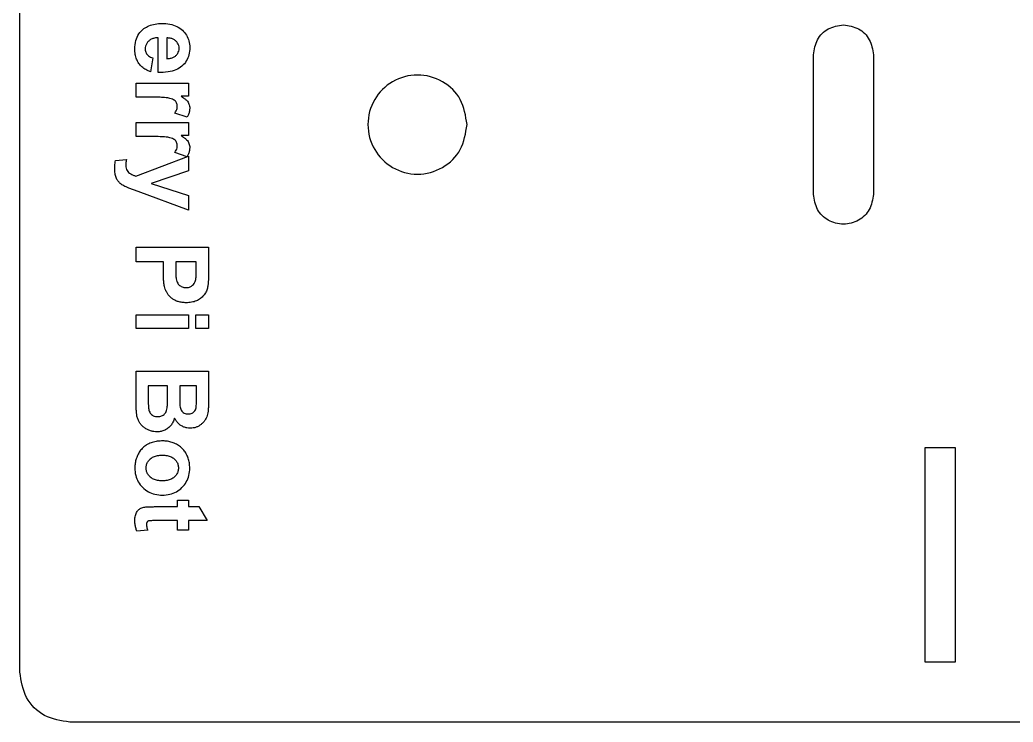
# Model space of a CAD drawing. Extents: x 14 to 581, y 78 to 764.
# Drawn here: x 14.3 to 296.8, y 423.8 to 623.5 of the extents above; entities that cross this region are included whole.
import ezdxf

# ---------------------------------------------------------------- set-up
doc = ezdxf.new("R2010")
doc.units = 0
doc.layers.add('Layer_1', color=7, linetype='CONTINUOUS')

msp = doc.modelspace()

# ---------------------------------------------------------------- linework, layer by layer
at = {"layer": 'Layer_1', "color": 7}
for points in [[(14.310148, 438.011138), (14.310148, 749.513482)], [(53.676334, 608.563082), (53.676334, 618.463082)], [(56.095054, 618.392842), (56.095054, 612.486522)], [(52.101374, 612.711562), (51.440414, 608.774042)], [(52.101374, 612.711562), (52.101374, 612.711562)], [(47.348254, 601.545962), (47.348254, 605.497482), (62.282574, 605.497482), (62.282574, 601.827162), (60.159134, 601.827162)], [(51.960734, 601.545962), (47.348254, 601.545962)], [(61.874814, 595.822522), (58.429454, 597.045962)], [(47.348254, 590.352202), (47.348254, 594.303722), (62.282574, 594.303722), (62.282574, 590.633402), (60.159134, 590.633402)], [(141.481704, 593.76226), (141.481704, 593.76226)], [(51.960734, 590.352202), (47.348254, 590.352202)], [(62.282574, 584.811562), (62.282574, 580.606842), (51.679454, 577.035002), (62.282574, 573.547482), (62.282574, 569.455322), (47.910734, 574.728762), (45.309134, 575.670922)], [(47.306014, 579.130282), (62.282574, 584.811562)], [(61.874814, 584.628762), (58.429454, 585.852202)], [(41.526334, 583.503722), (44.620094, 583.855322)], [(47.348254, 558.894362), (67.963854, 558.894362), (67.963854, 552.214682)], [(55.124814, 552.017802), (55.124814, 554.731882), (47.348254, 554.731882), (47.348254, 558.894362)], [(64.476334, 554.731882), (58.626334, 554.731882), (58.626334, 552.453722)], [(64.476334, 552.720922), (64.476334, 554.731882)], [(47.348254, 539.685002), (62.282574, 539.685002), (62.282574, 535.733402), (47.348254, 535.733402), (47.348254, 539.685002)], [(64.307614, 539.685002), (67.963854, 539.685002), (67.963854, 535.733402), (64.307614, 535.733402), (64.307614, 539.685002)], [(47.348254, 516.650602), (47.348254, 523.667802), (67.963854, 523.667802)], [(67.963854, 523.667802), (67.963854, 515.427162)], [(56.334174, 519.505322), (50.821694, 519.505322), (50.821694, 515.652202)], [(56.334174, 516.144362), (56.334174, 519.505322)], [(64.532574, 519.505322), (59.765374, 519.505322), (59.765374, 516.777162)], [(64.532734, 517.114682), (64.532574, 519.505322)], [(55.026334, 503.811562), (55.026334, 503.811562)], [(54.815374, 499.761562), (54.815374, 499.761562)], [(52.621694, 485.108202), (59.132574, 485.108202), (59.132574, 486.922282), (62.282574, 486.922282), (62.282574, 485.108202), (65.249774, 485.108202), (67.556014, 481.142602), (62.282574, 481.142602), (62.282574, 478.442842)], [(62.282574, 478.442842), (59.132574, 478.442842), (59.132574, 481.142842), (53.113854, 481.142842)], [(50.666974, 478.456602), (47.601374, 478.119162)], [(566.754686, 423.837906), (28.486069, 423.837906)]]:
    msp.add_lwpolyline(points, dxfattribs=at)
at = {"layer": 'Layer_1', "color": 5}
for points in [[(248.530214, 622.108754), (248.530214, 622.108754)], [(240.026278, 573.919779), (240.026278, 613.604818)], [(257.03415, 613.604818), (257.03415, 573.919779)], [(271.799099, 501.94089), (280.303035, 501.94089), (280.303035, 440.845778), (271.799099, 440.845778), (271.799099, 501.94089)]]:
    msp.add_lwpolyline(points, dxfattribs=at)
at = {"layer": 'Layer_1', "color": 7}
for points, knots in [([(49.556014, 621.036522), (50.03725, 621.334713), (51.026578, 621.947734), (52.801365, 622.415711), (54.817076, 622.569624), (56.926962, 622.39563), (58.940009, 621.757338), (60.555395, 620.655397), (61.752403, 619.226045), (62.483722, 617.518412), (62.691457, 615.59728), (62.482478, 613.635667), (61.730299, 611.79757), (60.454153, 610.292238), (58.638026, 609.206651), (56.307027, 608.610857), (54.602555, 608.579903), (53.676334, 608.563082)], [0, 0, 0, 0, 1.6905, 3.475341, 5.435333, 7.741546, 9.784911, 11.698092, 13.52731, 15.307028, 17.18569, 19.265714, 21.166135, 23.055674, 25.082814, 27.412828, 30.185855, 30.185855, 30.185855, 30.185855]), ([(51.440414, 608.774042), (50.987833, 608.956788), (50.113872, 609.309681), (48.988216, 610.132889), (48.095724, 611.146725), (47.456125, 612.360928), (47.081927, 613.759563), (46.955441, 615.549754), (47.164046, 617.566239), (48.003771, 619.645043), (49.043602, 620.57718), (49.556014, 621.036522)], [0, 0, 0, 0, 1.459696, 2.818765, 4.139826, 5.480099, 6.897644, 8.451969, 10.840656, 12.941474, 14.982515, 14.982515, 14.982515, 14.982515]), ([(53.676334, 618.463082), (53.311953, 618.438153), (52.625382, 618.39118), (51.679808, 618.067959), (50.925169, 617.546719), (50.36833, 616.876873), (50.029157, 616.08554), (49.940068, 615.321216), (49.996289, 614.652627), (50.16714, 614.117291), (50.456603, 613.645207), (50.881236, 613.247877), (51.440317, 612.926828), (51.870926, 612.786605), (52.101374, 612.711562)], [0, 0, 0, 0, 1.092308, 2.058143, 2.956887, 3.81105, 4.637343, 5.503537, 6.09215, 6.639147, 7.173821, 7.735247, 8.36555, 9.091224, 9.091224, 9.091224, 9.091224]), ([(56.095054, 612.486522), (56.448176, 612.509882), (57.107561, 612.553501), (58.010338, 612.848908), (58.716314, 613.332507), (59.223884, 613.946911), (59.536412, 614.658712), (59.628018, 615.441423), (59.53415, 616.235044), (59.206729, 616.979796), (58.669597, 617.600194), (57.953324, 618.074332), (57.06783, 618.356191), (56.431564, 618.380163), (56.095054, 618.392842)], [0, 0, 0, 0, 1.058851, 1.97719, 2.811337, 3.592261, 4.33857, 5.110596, 5.929793, 6.708421, 7.514082, 8.358311, 9.255165, 10.26199, 10.26199, 10.26199, 10.26199]), ([(141.481704, 593.76226), (141.094403, 591.278166), (140.331289, 586.383658), (134.721243, 580.995204), (127.403182, 578.998622), (120.00829, 580.995204), (114.624185, 586.383659), (112.626129, 593.76226), (114.624185, 601.140861), (120.00829, 606.529315), (127.403182, 608.525897), (134.721243, 606.529315), (140.331289, 601.140862), (141.094403, 596.246353), (141.481704, 593.76226)], [0, 0, 0, 0, 7.367854, 14.517173, 21.885019, 29.252863, 36.402181, 43.770034, 51.137888, 58.287206, 65.65505, 73.022895, 80.172215, 87.540069, 87.540069, 87.540069, 87.540069]), ([(60.159134, 601.827162), (60.459916, 601.631071), (61.003615, 601.276613), (61.678373, 600.715992), (62.14741, 600.172705), (62.425474, 599.613751), (62.588083, 599.033861), (62.64193, 598.331718), (62.562478, 597.527562), (62.315227, 596.642254), (62.023683, 596.099609), (61.874814, 595.822522)], [0, 0, 0, 0, 1.076519, 1.945934, 2.624506, 3.212217, 3.803638, 4.420785, 5.313698, 6.215763, 7.156989, 7.156989, 7.156989, 7.156989]), ([(58.429454, 597.045962), (58.556995, 597.258651), (58.797055, 597.658977), (59.021593, 598.288859), (59.096704, 598.880353), (59.045963, 599.419599), (58.891995, 599.900988), (58.629795, 600.335041), (58.218195, 600.705878), (57.648819, 601.000271), (56.862167, 601.272703), (55.691188, 601.438139), (54.018895, 601.531585), (52.711017, 601.540721), (51.960734, 601.545962)], [0, 0, 0, 0, 0.742718, 1.397953, 1.989855, 2.517295, 3.010169, 3.494567, 4.02091, 4.649199, 5.405717, 6.508603, 8.180976, 10.431279, 10.431279, 10.431279, 10.431279]), ([(60.159134, 590.633402), (60.459916, 590.437311), (61.003615, 590.082853), (61.678373, 589.522232), (62.14741, 588.978945), (62.425474, 588.419991), (62.588083, 587.840101), (62.64193, 587.137964), (62.56248, 586.333819), (62.315216, 585.448517), (62.023682, 584.905861), (61.874814, 584.628762)], [0, 0, 0, 0, 1.076519, 1.945934, 2.624506, 3.212217, 3.803638, 4.420785, 5.31368, 6.215728, 7.156986, 7.156986, 7.156986, 7.156986]), ([(58.429454, 585.852202), (58.556995, 586.064897), (58.797056, 586.465235), (59.021585, 587.095118), (59.096705, 587.686604), (59.045962, 588.225839), (58.891995, 588.707228), (58.629795, 589.141281), (58.218195, 589.512118), (57.648819, 589.806511), (56.862167, 590.078943), (55.691188, 590.244379), (54.018895, 590.337825), (52.711017, 590.346961), (51.960734, 590.352202)], [0, 0, 0, 0, 0.742734, 1.397985, 1.989852, 2.517292, 3.010166, 3.494564, 4.020907, 4.649197, 5.405714, 6.5086, 8.180973, 10.431276, 10.431276, 10.431276, 10.431276]), ([(45.309134, 575.670922), (45.040025, 575.781519), (44.541745, 575.986298), (43.873142, 576.314914), (43.32669, 576.63888), (42.88111, 576.979254), (42.504904, 577.341823), (42.182786, 577.741095), (41.913942, 578.189804), (41.692248, 578.695831), (41.512929, 579.261089), (41.381065, 579.883183), (41.303303, 580.558664), (41.278598, 581.278006), (41.3055, 582.02112), (41.382353, 582.769001), (41.478379, 583.259011), (41.526334, 583.503722)], [0, 0, 0, 0, 0.872655, 1.615802, 2.233108, 2.77531, 3.294082, 3.797005, 4.309768, 4.85852, 5.45072, 6.085881, 6.763244, 7.487947, 8.243105, 8.992678, 9.740453, 9.740453, 9.740453, 9.740453]), ([(44.620094, 583.855322), (44.583723, 583.656228), (44.513731, 583.27309), (44.453175, 582.713912), (44.423631, 582.073489), (44.483453, 581.3733), (44.750594, 580.652448), (45.233969, 580.112143), (45.841723, 579.715769), (46.533117, 579.371086), (47.041511, 579.212691), (47.306014, 579.130282)], [0, 0, 0, 0, 0.607013, 1.168133, 1.685711, 2.529565, 3.260749, 3.948119, 4.663082, 5.428265, 6.258115, 6.258115, 6.258115, 6.258115]), ([(55.420094, 547.700602), (55.359679, 548.080668), (55.223744, 548.935826), (55.141965, 550.379808), (55.130872, 551.439168), (55.124814, 552.017802)], [0, 0, 0, 0, 1.153932, 2.596373, 4.332596, 4.332596, 4.332596, 4.332596]), ([(58.626334, 552.453722), (58.631551, 551.966938), (58.640709, 551.11262), (58.733509, 550.010238), (58.901627, 549.210647), (59.186853, 548.647095), (59.528881, 548.203001), (59.952419, 547.846495), (60.440978, 547.581405), (60.987544, 547.422809), (61.606421, 547.372272), (62.259643, 547.433878), (62.900944, 547.656273), (63.438119, 548.032675), (63.865438, 548.516395), (64.184348, 549.087728), (64.284572, 549.510169), (64.335694, 549.725642)], [0, 0, 0, 0, 1.459776, 2.561942, 3.318029, 3.891663, 4.441114, 4.989387, 5.53995, 6.096926, 6.683636, 7.393708, 8.05054, 8.696366, 9.338257, 9.973845, 10.635547, 10.635547, 10.635547, 10.635547]), ([(64.335694, 549.725642), (64.364717, 549.94673), (64.437127, 550.498315), (64.467315, 551.499494), (64.473054, 552.276748), (64.476334, 552.720922)], [0, 0, 0, 0, 0.668637, 1.668158, 3.001052, 3.001052, 3.001052, 3.001052]), ([(67.963854, 552.214682), (67.956419, 551.469196), (67.943491, 550.172951), (67.880406, 548.514235), (67.718384, 547.618067), (67.654494, 547.264682)], [0, 0, 0, 0, 2.237731, 3.89095, 4.967293, 4.967293, 4.967293, 4.967293]), ([(67.654494, 547.264682), (67.52884, 546.883916), (67.27765, 546.122735), (66.568287, 545.115177), (65.650693, 544.246965), (64.497616, 543.569737), (63.120279, 543.176846), (61.73634, 543.072111), (60.457284, 543.146257), (59.376133, 543.368623), (58.434407, 543.757334), (57.629415, 544.264405), (56.939159, 544.850576), (56.386634, 545.522093), (55.95524, 546.233258), (55.616403, 546.955809), (55.484637, 547.455725), (55.420094, 547.700602)], [0, 0, 0, 0, 1.197247, 2.393387, 3.649633, 4.966102, 6.362428, 7.907952, 9.108875, 10.197461, 11.202867, 12.147328, 13.041407, 13.907963, 14.743017, 15.532853, 16.291224, 16.291224, 16.291224, 16.291224]), ([(64.462334, 513.556842), (64.47695, 513.780228), (64.517386, 514.398217), (64.527114, 515.585073), (64.53065, 516.547552), (64.532734, 517.114682)], [0, 0, 0, 0, 0.671497, 1.857668, 3.559236, 3.559236, 3.559236, 3.559236]), ([(47.488814, 511.630282), (47.464634, 511.970278), (47.400863, 512.866969), (47.370642, 514.541704), (47.356486, 515.875131), (47.348254, 516.650602)], [0, 0, 0, 0, 1.022433, 2.696528, 5.023257, 5.023257, 5.023257, 5.023257]), ([(50.821694, 515.652202), (50.824937, 515.213268), (50.830527, 514.456941), (50.853816, 513.502498), (50.922123, 512.992558), (50.948254, 512.797482)], [0, 0, 0, 0, 1.317272, 2.269789, 2.859927, 2.859927, 2.859927, 2.859927]), ([(50.948254, 512.797482), (50.994786, 512.600839), (51.085529, 512.21737), (51.371862, 511.70083), (51.756772, 511.265281), (52.253272, 510.931142), (52.858334, 510.738245), (53.489876, 510.685272), (54.097769, 510.731186), (54.635277, 510.88117), (55.106918, 511.135099), (55.507218, 511.486421), (55.824678, 511.93234), (56.09078, 512.517904), (56.237705, 513.382941), (56.321705, 514.616925), (56.329619, 515.586463), (56.334174, 516.144362)], [0, 0, 0, 0, 0.603825, 1.177498, 1.750718, 2.334224, 2.949394, 3.634524, 4.224117, 4.770107, 5.295859, 5.817892, 6.353271, 6.926718, 7.731886, 8.96626, 10.639228, 10.639228, 10.639228, 10.639228]), ([(67.963854, 515.427162), (67.960526, 514.929399), (67.954484, 514.025485), (67.889911, 512.807567), (67.786251, 511.825003), (67.595586, 511.006525), (67.30931, 510.281476), (66.924753, 509.614818), (66.441784, 509.01152), (65.859242, 508.480583), (65.193251, 508.023853), (64.447687, 507.666892), (63.629311, 507.455572), (62.748718, 507.386587), (61.836564, 507.466584), (60.9334, 507.731964), (60.100571, 508.168255), (59.361024, 508.749596), (58.736649, 509.465563), (58.448697, 510.025116), (58.302894, 510.308442)], [0, 0, 0, 0, 1.493105, 2.711403, 3.658072, 4.453337, 5.224573, 5.988031, 6.753851, 7.533462, 8.344124, 9.168899, 10.000012, 10.864554, 11.807645, 12.730995, 13.669914, 14.610645, 15.539803, 16.492846, 16.492846, 16.492846, 16.492846]), ([(59.765374, 516.777162), (59.766195, 516.304728), (59.7676, 515.496237), (59.788712, 514.488303), (59.822653, 513.727091), (59.946136, 513.106052), (60.19318, 512.528965), (60.552196, 512.058673), (61.013983, 511.70702), (61.573286, 511.499838), (62.17568, 511.442979), (62.76849, 511.494589), (63.304228, 511.671251), (63.757344, 511.971634), (64.112948, 512.395256), (64.359006, 512.937379), (64.426507, 513.342054), (64.462334, 513.556842)], [0, 0, 0, 0, 1.417192, 2.425283, 3.025017, 3.701022, 4.312859, 4.892158, 5.456643, 6.030789, 6.657181, 7.25767, 7.804663, 8.331887, 8.867322, 9.443026, 10.094225, 10.094225, 10.094225, 10.094225]), ([(58.302894, 510.308442), (58.16856, 509.914767), (57.910129, 509.157412), (57.269167, 508.166674), (56.463557, 507.382235), (55.517141, 506.81057), (54.453872, 506.467364), (53.395477, 506.370039), (52.390224, 506.447368), (51.467711, 506.669769), (50.581177, 507.031791), (49.757496, 507.513365), (49.038695, 508.116452), (48.438674, 508.827644), (47.97172, 509.6557), (47.6404, 510.601123), (47.540622, 511.278544), (47.488814, 511.630282)], [0, 0, 0, 0, 1.244193, 2.393585, 3.501907, 4.591164, 5.680693, 6.825266, 7.757034, 8.694469, 9.65995, 10.620346, 11.545219, 12.461301, 13.396507, 14.382334, 15.447033, 15.447033, 15.447033, 15.447033]), ([(55.026334, 503.811562), (55.461196, 503.790939), (56.333575, 503.749566), (57.620287, 503.406071), (58.852715, 502.874749), (59.986306, 502.148278), (60.94399, 501.213563), (61.688608, 500.105289), (62.227909, 498.866722), (62.553695, 497.522417), (62.670084, 495.880995), (62.478092, 494.022731), (61.726353, 492.093457), (60.478981, 490.503224), (58.872778, 489.280124), (56.944855, 488.539511), (54.851243, 488.326097), (52.751063, 488.541344), (50.803707, 489.288944), (49.183104, 490.522899), (47.922569, 492.111232), (47.157269, 494.022263), (46.960336, 495.841991), (47.077386, 497.440919), (47.393131, 498.7622), (47.902778, 500.019033), (48.607556, 501.169525), (49.535574, 502.135096), (50.656811, 502.89183), (51.961174, 503.430334), (53.439309, 503.757492), (54.481588, 503.793003), (55.026334, 503.811562)], [0, 0, 0, 0, 1.302895, 2.613745, 3.967881, 5.317853, 6.628843, 7.953443, 9.298239, 10.661386, 12.08188, 14.219351, 16.210962, 18.208555, 20.207318, 22.196796, 24.322138, 26.466456, 28.475972, 30.496752, 32.506973, 34.486821, 36.588179, 37.939802, 39.281417, 40.645844, 41.993955, 43.303488, 44.631987, 46.022732, 47.513715, 49.14618, 49.14618, 49.14618, 49.14618]), ([(54.815374, 499.761562), (54.357689, 499.742717), (53.503429, 499.707543), (52.326587, 499.357303), (51.398813, 498.760326), (50.725439, 497.98919), (50.310976, 497.084512), (50.190453, 496.105586), (50.310761, 495.127326), (50.725242, 494.224577), (51.399562, 493.456495), (52.332448, 492.861362), (53.51857, 492.524176), (54.833087, 492.430272), (56.141883, 492.524395), (57.308477, 492.864048), (58.231921, 493.4584), (58.90567, 494.224428), (59.320036, 495.127359), (59.440383, 496.105576), (59.319848, 497.084517), (58.905366, 497.989206), (58.231938, 498.76029), (57.30421, 499.357322), (56.127351, 499.707544), (55.273075, 499.742717), (54.815374, 499.761562)], [0, 0, 0, 0, 1.370617, 2.55823, 3.634798, 4.637225, 5.589591, 6.574937, 7.559517, 8.509771, 9.509279, 10.586333, 11.782219, 13.168373, 14.523381, 15.701335, 16.773095, 17.77264, 18.722902, 19.707482, 20.692829, 21.645203, 22.647668, 23.724191, 24.911804, 26.282474, 26.282474, 26.282474, 26.282474]), ([(47.601374, 478.119162), (47.482092, 478.436073), (47.238215, 479.084009), (47.053665, 480.138789), (46.993816, 481.096254), (47.034383, 481.919384), (47.153413, 482.567792), (47.35075, 483.159198), (47.607933, 483.678553), (47.917891, 484.109098), (48.289441, 484.443504), (48.734035, 484.686452), (49.253932, 484.872216), (49.635114, 484.943718), (49.837294, 484.981642)], [0, 0, 0, 0, 1.013922, 2.073002, 3.196783, 3.886995, 4.540221, 5.167965, 5.751466, 6.272738, 6.750226, 7.237557, 7.78322, 8.399536, 8.399536, 8.399536, 8.399536]), ([(49.837294, 484.981642), (50.042271, 485.007768), (50.5546, 485.073067), (51.485153, 485.100062), (52.208232, 485.105241), (52.621694, 485.108202)], [0, 0, 0, 0, 0.619627, 1.548724, 2.789441, 2.789441, 2.789441, 2.789441]), ([(53.113854, 481.142842), (52.763769, 481.142654), (52.176589, 481.142338), (51.468186, 481.11468), (51.035548, 481.092902), (50.789272, 480.999691), (50.618711, 480.877997), (50.476093, 480.715611), (50.36564, 480.518637), (50.300022, 480.290343), (50.27649, 479.987992), (50.32754, 479.583148), (50.459091, 479.051879), (50.592974, 478.668501), (50.666974, 478.456602)], [0, 0, 0, 0, 1.049288, 1.759917, 2.133493, 2.337014, 2.540596, 2.755905, 2.980435, 3.212544, 3.462702, 3.885163, 4.429773, 5.102754, 5.102754, 5.102754, 5.102754]), ([(28.486069, 423.837906), (25.998201, 424.22465), (21.101949, 424.985783), (15.458487, 430.627785), (14.697027, 435.523662), (14.310148, 438.011138)], [0, 0, 0, 0, 7.42094, 14.604789, 22.024511, 22.024511, 22.024511, 22.024511])]:
    msp.add_open_spline(points, degree=3, knots=knots, dxfattribs=at)
at = {"layer": 'Layer_1', "color": 5}
for points, knots in [([(240.026278, 613.604818), (240.258342, 615.09728), (240.715075, 618.034639), (244.100392, 621.419957), (247.037752, 621.87669), (248.530214, 622.108754)], [0, 0, 0, 0, 4.451776, 8.761674, 13.21345, 13.21345, 13.21345, 13.21345]), ([(248.530214, 622.108754), (250.022676, 621.87669), (252.960035, 621.419957), (256.345352, 618.034639), (256.802085, 615.09728), (257.03415, 613.604818)], [0, 0, 0, 0, 4.451776, 8.761674, 13.21345, 13.21345, 13.21345, 13.21345]), ([(257.03415, 573.919779), (256.802085, 572.418394), (256.345352, 569.463473), (252.960035, 566.208051), (248.530214, 565.013324), (244.100392, 566.208051), (240.715075, 569.463473), (240.258342, 572.418394), (240.026278, 573.919779)], [0, 0, 0, 0, 4.451775, 8.761673, 13.21345, 17.665226, 21.975124, 26.426899, 26.426899, 26.426899, 26.426899])]:
    msp.add_open_spline(points, degree=3, knots=knots, dxfattribs=at)

doc.saveas('drawing.dxf')
